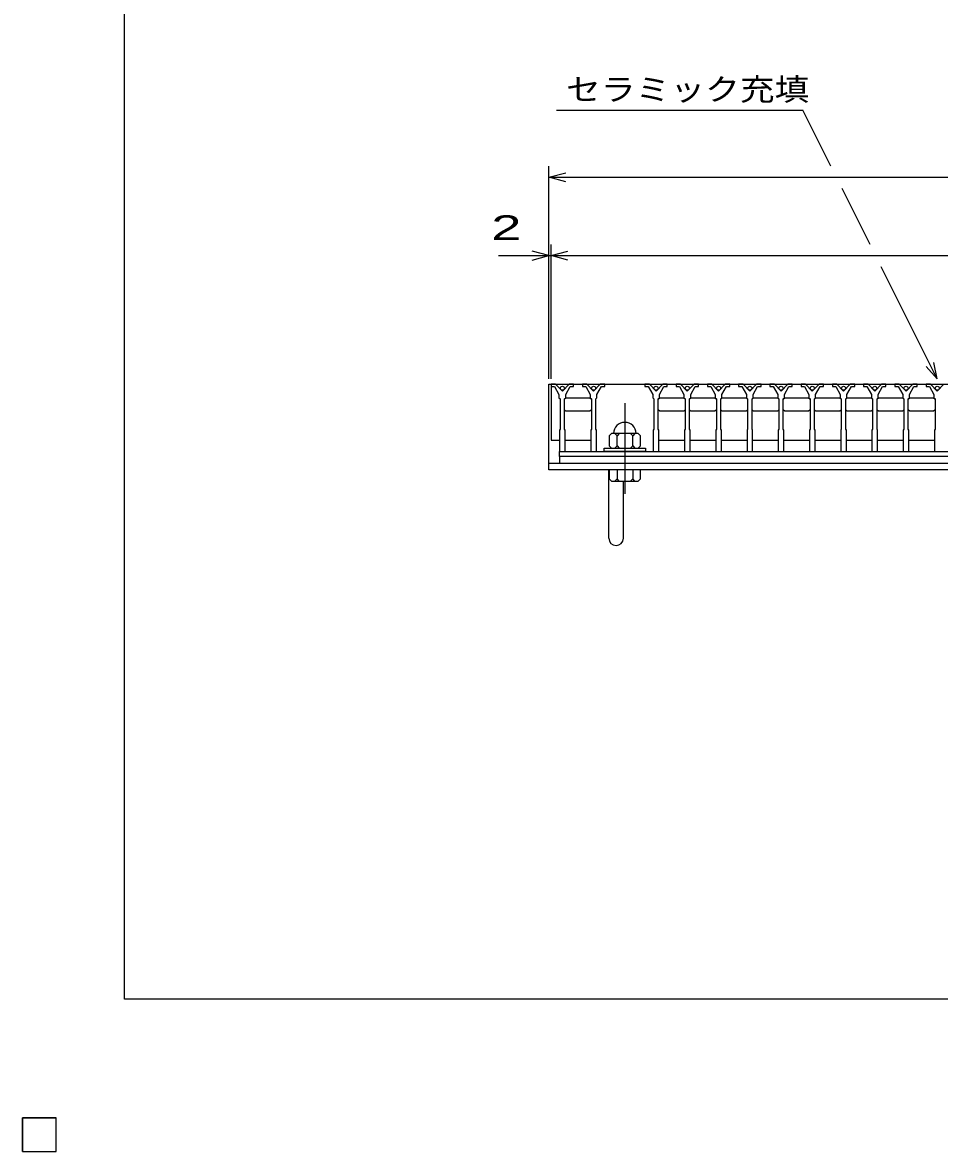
# Model space of a CAD drawing. Units: millimetres, scale not verified. Extents: x -1820 to 1731, y -1282 to 1054.
# Drawn here: x -1820 to -1001, y -1282 to -274 of the extents above; entities that cross this region are included whole.
import ezdxf
from ezdxf.enums import TextEntityAlignment as Align

# ---------------------------------------------------------------- set-up
doc = ezdxf.new("R2010")
doc.units = ezdxf.units.MM
doc.header["$LTSCALE"] = 10
doc.linetypes.add('CHAIN', pattern=[18.5, 12, -1.5, 3.5, -1.5])
for name, color, linetype, lineweight in [('0_2', 150, 'Continuous', 25), ('16', 3, 'Continuous', 25), ('19', 6, 'Continuous', 25), ('22', 2, 'Continuous', 25)]:
    doc.layers.add(name, color=color, linetype=linetype, lineweight=lineweight)
doc.styles.add('ベクトル', font='')
doc.styles.get('ベクトル').set_extended_font_data('ベクトル')

msp = doc.modelspace()

# ---------------------------------------------------------------- linework, layer by layer
at = {"layer": '0_2'}
for p, q in [((-1729, -1146.5), (-1729, 1053.5)), ((1731, -1146.5), (-1729, -1146.5))]:
    msp.add_line(p, q, dxfattribs=at)
at = {"layer": '16'}
for p, q in [((-1348, -597), (-1348, -599)), ((-1344, -597), (-1348, -597)), ((-1348, -597), (-352, -597)), ((-1348, -597), (-1348, -647)), ((-1348, -599), (-1345, -599)), ((-1345, -599), (-1341, -606)), ((-1338, -603), (-1344, -597)), ((-1332, -597), (-1338, -603)), ((-1335, -606), (-1331, -599)), ((-1328, -597), (-1332, -597)), ((-1331, -599), (-1328, -599)), ((-1328, -599), (-1328, -597)), ((-1320.1, -597), (-1320.1, -599)), ((-1316.1, -597), (-1320.1, -597)), ((-1320.1, -599), (-1317.1, -599)), ((-1317.1, -599), (-1313.1, -606)), ((-1310.1, -603), (-1316.1, -597)), ((-1304.1, -597), (-1310.1, -603)), ((-1307.1, -606), (-1303.1, -599)), ((-1300.1, -597), (-1304.1, -597)), ((-1303.1, -599), (-1300.1, -599)), ((-1300.1, -599), (-1300.1, -597)), ((-1264.3, -597), (-1264.3, -599)), ((-1260.3, -597), (-1264.3, -597)), ((-1264.3, -599), (-1261.3, -599)), ((-1261.3, -599), (-1257.3, -606)), ((-1254.3, -603), (-1260.3, -597)), ((-1248.3, -597), (-1254.3, -603)), ((-1251.3, -606), (-1247.3, -599)), ((-1244.3, -597), (-1248.3, -597)), ((-1247.3, -599), (-1244.3, -599)), ((-1244.3, -599), (-1244.3, -597)), ((-1236.4, -597), (-1236.4, -599)), ((-1232.4, -597), (-1236.4, -597)), ((-1236.4, -599), (-1233.4, -599)), ((-1233.4, -599), (-1229.4, -606)), ((-1226.4, -603), (-1232.4, -597)), ((-1220.4, -597), (-1226.4, -603)), ((-1223.4, -606), (-1219.4, -599)), ((-1216.4, -597), (-1220.4, -597)), ((-1219.4, -599), (-1216.4, -599)), ((-1216.4, -599), (-1216.4, -597)), ((-1208.5, -597), (-1208.5, -599)), ((-1204.5, -597), (-1208.5, -597)), ((-1208.5, -599), (-1205.5, -599)), ((-1205.5, -599), (-1201.5, -606)), ((-1198.5, -603), (-1204.5, -597)), ((-1192.5, -597), (-1198.5, -603)), ((-1195.5, -606), (-1191.5, -599)), ((-1188.5, -597), (-1192.5, -597)), ((-1191.5, -599), (-1188.5, -599)), ((-1188.5, -599), (-1188.5, -597)), ((-1180.6, -597), (-1180.6, -599)), ((-1176.6, -597), (-1180.6, -597)), ((-1180.6, -599), (-1177.6, -599)), ((-1177.6, -599), (-1173.6, -606)), ((-1170.6, -603), (-1176.6, -597)), ((-1164.6, -597), (-1170.6, -603)), ((-1167.6, -606), (-1163.6, -599)), ((-1160.6, -597), (-1164.6, -597)), ((-1163.6, -599), (-1160.6, -599)), ((-1160.6, -599), (-1160.6, -597)), ((-1152.7, -597), (-1152.7, -599)), ((-1148.7, -597), (-1152.7, -597)), ((-1152.7, -599), (-1149.7, -599)), ((-1149.7, -599), (-1145.7, -606)), ((-1142.7, -603), (-1148.7, -597)), ((-1136.7, -597), (-1142.7, -603)), ((-1139.7, -606), (-1135.7, -599)), ((-1132.7, -597), (-1136.7, -597)), ((-1135.7, -599), (-1132.7, -599)), ((-1132.7, -599), (-1132.7, -597)), ((-1124.8, -597), (-1124.8, -599)), ((-1120.8, -597), (-1124.8, -597)), ((-1124.8, -599), (-1121.8, -599)), ((-1121.8, -599), (-1117.8, -606)), ((-1114.8, -603), (-1120.8, -597)), ((-1108.8, -597), (-1114.8, -603)), ((-1111.8, -606), (-1107.8, -599)), ((-1104.8, -597), (-1108.8, -597)), ((-1107.8, -599), (-1104.8, -599)), ((-1104.8, -599), (-1104.8, -597)), ((-1096.9, -597), (-1096.9, -599)), ((-1092.9, -597), (-1096.9, -597)), ((-1096.9, -599), (-1093.9, -599)), ((-1093.9, -599), (-1089.9, -606)), ((-1086.9, -603), (-1092.9, -597)), ((-1080.9, -597), (-1086.9, -603)), ((-1083.9, -606), (-1079.9, -599)), ((-1076.9, -597), (-1080.9, -597)), ((-1079.9, -599), (-1076.9, -599)), ((-1076.9, -599), (-1076.9, -597)), ((-1069, -597), (-1069, -599)), ((-1065, -597), (-1069, -597)), ((-1069, -599), (-1066, -599)), ((-1066, -599), (-1062, -606)), ((-1059, -603), (-1065, -597)), ((-1053, -597), (-1059, -603)), ((-1056, -606), (-1052, -599)), ((-1049, -597), (-1053, -597)), ((-1052, -599), (-1049, -599)), ((-1049, -599), (-1049, -597)), ((-1041.1, -597), (-1041.1, -599)), ((-1037.1, -597), (-1041.1, -597)), ((-1041.1, -599), (-1038.1, -599)), ((-1038.1, -599), (-1034.1, -606)), ((-1031.1, -603), (-1037.1, -597)), ((-1025.1, -597), (-1031.1, -603)), ((-1028.1, -606), (-1024.1, -599)), ((-1021.1, -597), (-1025.1, -597)), ((-1024.1, -599), (-1021.1, -599)), ((-1021.1, -599), (-1021.1, -597)), ((-1013.2, -597), (-1013.2, -599)), ((-1009.2, -597), (-1013.2, -597)), ((-1013.2, -599), (-1010.2, -599)), ((-1010.2, -599), (-1006.2, -606)), ((-1003.2, -603), (-1009.2, -597)), ((-997.2, -597), (-1003.2, -603)), ((-1341, -606), (-1341, -609)), ((-1341, -609), (-1340, -610)), ((-1340, -610), (-1340, -637)), ((-1336, -610), (-1335, -609)), ((-1336, -637), (-1336, -610)), ((-1335.75, -610), (-1334.75, -609)), ((-1335, -609), (-1335, -606)), ((-1334.75, -609), (-1313.35, -609)), ((-1313.35, -609), (-1312.35, -610)), ((-1313.1, -606), (-1313.1, -609)), ((-1313.1, -609), (-1312.1, -610)), ((-1312.1, -610), (-1312.1, -637)), ((-1308.1, -610), (-1307.1, -609)), ((-1308.1, -637), (-1308.1, -610)), ((-1307.1, -609), (-1307.1, -606)), ((-1257.3, -606), (-1257.3, -609)), ((-1257.3, -609), (-1256.3, -610)), ((-1256.3, -610), (-1256.3, -637)), ((-1252.3, -610), (-1251.3, -609)), ((-1252.3, -637), (-1252.3, -610)), ((-1252.05, -610), (-1251.05, -609)), ((-1251.3, -609), (-1251.3, -606)), ((-1251.05, -609), (-1229.65, -609)), ((-1229.65, -609), (-1228.65, -610)), ((-1229.4, -606), (-1229.4, -609)), ((-1229.4, -609), (-1228.4, -610)), ((-1228.4, -610), (-1228.4, -637)), ((-1224.4, -610), (-1223.4, -609)), ((-1224.4, -637), (-1224.4, -610)), ((-1224.15, -610), (-1223.15, -609)), ((-1223.4, -609), (-1223.4, -606)), ((-1223.15, -609), (-1201.75, -609)), ((-1201.75, -609), (-1200.75, -610)), ((-1201.5, -606), (-1201.5, -609)), ((-1201.5, -609), (-1200.5, -610)), ((-1200.5, -610), (-1200.5, -637)), ((-1196.5, -610), (-1195.5, -609)), ((-1196.5, -637), (-1196.5, -610)), ((-1196.25, -610), (-1195.25, -609)), ((-1195.5, -609), (-1195.5, -606)), ((-1195.25, -609), (-1173.85, -609)), ((-1173.85, -609), (-1172.85, -610)), ((-1173.6, -606), (-1173.6, -609)), ((-1173.6, -609), (-1172.6, -610)), ((-1172.6, -610), (-1172.6, -637)), ((-1168.6, -610), (-1167.6, -609)), ((-1168.6, -637), (-1168.6, -610)), ((-1168.35, -610), (-1167.35, -609)), ((-1167.6, -609), (-1167.6, -606)), ((-1167.35, -609), (-1145.95, -609)), ((-1145.95, -609), (-1144.95, -610)), ((-1145.7, -606), (-1145.7, -609)), ((-1145.7, -609), (-1144.7, -610)), ((-1144.7, -610), (-1144.7, -637)), ((-1140.7, -610), (-1139.7, -609)), ((-1140.7, -637), (-1140.7, -610)), ((-1140.45, -610), (-1139.45, -609)), ((-1139.7, -609), (-1139.7, -606)), ((-1139.45, -609), (-1118.05, -609)), ((-1118.05, -609), (-1117.05, -610)), ((-1117.8, -606), (-1117.8, -609)), ((-1117.8, -609), (-1116.8, -610)), ((-1116.8, -610), (-1116.8, -637)), ((-1112.8, -610), (-1111.8, -609)), ((-1112.8, -637), (-1112.8, -610)), ((-1112.55, -610), (-1111.55, -609)), ((-1111.8, -609), (-1111.8, -606)), ((-1111.55, -609), (-1090.15, -609)), ((-1090.15, -609), (-1089.15, -610)), ((-1089.9, -606), (-1089.9, -609)), ((-1089.9, -609), (-1088.9, -610)), ((-1088.9, -610), (-1088.9, -637)), ((-1084.9, -610), (-1083.9, -609)), ((-1084.9, -637), (-1084.9, -610)), ((-1084.65, -610), (-1083.65, -609)), ((-1083.9, -609), (-1083.9, -606)), ((-1083.65, -609), (-1062.25, -609)), ((-1062.25, -609), (-1061.25, -610)), ((-1062, -606), (-1062, -609)), ((-1062, -609), (-1061, -610)), ((-1061, -610), (-1061, -637)), ((-1057, -610), (-1056, -609)), ((-1057, -637), (-1057, -610)), ((-1056.75, -610), (-1055.75, -609)), ((-1056, -609), (-1056, -606)), ((-1055.75, -609), (-1034.35, -609)), ((-1034.35, -609), (-1033.35, -610)), ((-1034.1, -606), (-1034.1, -609)), ((-1034.1, -609), (-1033.1, -610)), ((-1033.1, -610), (-1033.1, -637)), ((-1029.1, -610), (-1028.1, -609)), ((-1029.1, -637), (-1029.1, -610)), ((-1028.85, -610), (-1027.85, -609)), ((-1028.1, -609), (-1028.1, -606)), ((-1027.85, -609), (-1006.45, -609)), ((-1006.45, -609), (-1005.45, -610)), ((-1006.2, -606), (-1006.2, -609)), ((-1006.2, -609), (-1005.2, -610)), ((-1005.2, -610), (-1005.2, -637)), ((-1334.75, -621), (-1335.75, -620)), ((-1313.35, -621), (-1334.75, -621)), ((-1312.35, -620), (-1313.35, -621)), ((-1251.05, -621), (-1252.05, -620)), ((-1229.65, -621), (-1251.05, -621)), ((-1228.65, -620), (-1229.65, -621)), ((-1223.15, -621), (-1224.15, -620)), ((-1201.75, -621), (-1223.15, -621)), ((-1200.75, -620), (-1201.75, -621)), ((-1195.25, -621), (-1196.25, -620)), ((-1173.85, -621), (-1195.25, -621)), ((-1172.85, -620), (-1173.85, -621)), ((-1167.35, -621), (-1168.35, -620)), ((-1145.95, -621), (-1167.35, -621)), ((-1144.95, -620), (-1145.95, -621)), ((-1139.45, -621), (-1140.45, -620)), ((-1118.05, -621), (-1139.45, -621)), ((-1117.05, -620), (-1118.05, -621)), ((-1111.55, -621), (-1112.55, -620)), ((-1090.15, -621), (-1111.55, -621)), ((-1089.15, -620), (-1090.15, -621)), ((-1083.65, -621), (-1084.65, -620)), ((-1062.25, -621), (-1083.65, -621)), ((-1061.25, -620), (-1062.25, -621)), ((-1055.75, -621), (-1056.75, -620)), ((-1034.35, -621), (-1055.75, -621)), ((-1033.35, -620), (-1034.35, -621)), ((-1027.85, -621), (-1028.85, -620)), ((-1006.45, -621), (-1027.85, -621)), ((-1005.45, -620), (-1006.45, -621)), ((-1340, -637), (-1340.5, -638)), ((-1340.5, -638), (-1340.5, -657)), ((-1335.5, -638), (-1336, -637)), ((-1335.5, -657), (-1335.5, -638)), ((-1312.1, -637), (-1312.6, -638)), ((-1312.6, -638), (-1312.6, -657)), ((-1307.6, -638), (-1308.1, -637)), ((-1307.6, -657), (-1307.6, -638)), ((-1294.2, -641), (-1296.2, -643)), ((-1296.2, -643), (-1296.2, -652)), ((-1270.2, -641), (-1294.2, -641)), ((-1289.2, -643), (-1291.2, -641)), ((-1287.2, -641), (-1289.2, -643)), ((-1289.2, -652), (-1289.2, -643)), ((-1275.2, -643), (-1277.2, -641)), ((-1273.2, -641), (-1275.2, -643)), ((-1275.2, -652), (-1275.2, -643)), ((-1268.2, -643), (-1270.2, -641)), ((-1268.2, -652), (-1268.2, -643)), ((-1256.3, -637), (-1256.8, -638)), ((-1256.8, -638), (-1256.8, -657)), ((-1251.8, -638), (-1252.3, -637)), ((-1251.8, -657), (-1251.8, -638)), ((-1228.4, -637), (-1228.9, -638)), ((-1228.9, -638), (-1228.9, -657)), ((-1223.9, -638), (-1224.4, -637)), ((-1223.9, -657), (-1223.9, -638)), ((-1200.5, -637), (-1201, -638)), ((-1201, -638), (-1201, -657)), ((-1196, -638), (-1196.5, -637)), ((-1196, -657), (-1196, -638)), ((-1172.6, -637), (-1173.1, -638)), ((-1173.1, -638), (-1173.1, -657)), ((-1168.1, -638), (-1168.6, -637)), ((-1168.1, -657), (-1168.1, -638)), ((-1144.7, -637), (-1145.2, -638)), ((-1145.2, -638), (-1145.2, -657)), ((-1140.2, -638), (-1140.7, -637)), ((-1140.2, -657), (-1140.2, -638)), ((-1116.8, -637), (-1117.3, -638)), ((-1117.3, -638), (-1117.3, -657)), ((-1112.3, -638), (-1112.8, -637)), ((-1112.3, -657), (-1112.3, -638)), ((-1088.9, -637), (-1089.4, -638)), ((-1089.4, -638), (-1089.4, -657)), ((-1084.4, -638), (-1084.9, -637)), ((-1084.4, -657), (-1084.4, -638)), ((-1061, -637), (-1061.5, -638)), ((-1061.5, -638), (-1061.5, -657)), ((-1056.5, -638), (-1057, -637)), ((-1056.5, -657), (-1056.5, -638)), ((-1033.1, -637), (-1033.6, -638)), ((-1033.6, -638), (-1033.6, -657)), ((-1028.6, -638), (-1029.1, -637)), ((-1028.6, -657), (-1028.6, -638)), ((-1005.2, -637), (-1005.7, -638)), ((-1005.7, -638), (-1005.7, -657)), ((-1348, -647), (-1340.5, -647)), ((-1335.5, -647), (-1312.6, -647)), ((-1300.7, -657), (-1300.7, -654)), ((-1300.7, -654), (-1263.7, -654)), ((-1296.2, -652), (-1294.2, -654)), ((-1291.2, -654), (-1289.2, -652)), ((-1289.2, -652), (-1287.2, -654)), ((-1277.2, -654), (-1275.2, -652)), ((-1275.2, -652), (-1273.2, -654)), ((-1270.2, -654), (-1268.2, -652)), ((-1263.7, -654), (-1263.7, -657)), ((-1251.8, -647), (-1228.9, -647)), ((-1223.9, -647), (-1201, -647)), ((-1196, -647), (-1173.1, -647)), ((-1168.1, -647), (-1145.2, -647)), ((-1140.2, -647), (-1117.3, -647)), ((-1112.3, -647), (-1089.4, -647)), ((-1084.4, -647), (-1061.5, -647)), ((-1056.5, -647), (-1033.6, -647)), ((-1028.6, -647), (-1005.7, -647)), ((-1340.5, -657), (-1335.5, -657)), ((-1340.5, -657), (-359.5, -657)), ((-1340.5, -661.5), (-1340.5, -657)), ((-359.5, -661.5), (-1340.5, -661.5)), ((-1340.5, -661.5), (-1340.5, -667.5)), ((-1312.6, -657), (-1307.6, -657)), ((-1263.7, -657), (-1300.7, -657)), ((-1256.8, -657), (-1251.8, -657)), ((-1228.9, -657), (-1223.9, -657)), ((-1201, -657), (-1196, -657)), ((-1173.1, -657), (-1168.1, -657)), ((-1145.2, -657), (-1140.2, -657)), ((-1117.3, -657), (-1112.3, -657)), ((-1089.4, -657), (-1084.4, -657)), ((-1061.5, -657), (-1056.5, -657)), ((-1033.6, -657), (-1028.6, -657)), ((-1005.7, -657), (-1000.7, -657)), ((-1340.5, -667.5), (-359.5, -667.5)), ((-1820, -1252.5), (-1790, -1252.5)), ((-1820, -1282.5), (-1820, -1252.5)), ((-1820, -1252.5), (-1790, -1252.5)), ((-1820, -1282.5), (-1820, -1252.5)), ((-1820, -1252.5), (-1790, -1252.5)), ((-1820, -1282.5), (-1820, -1252.5)), ((-1820, -1252.5), (-1790, -1252.5)), ((-1820, -1282.5), (-1820, -1252.5)), ((-1820, -1252.5), (-1790, -1252.5)), ((-1820, -1282.5), (-1820, -1252.5)), ((-1790, -1282.5), (-1790, -1252.5)), ((-1790, -1282.5), (-1790, -1252.5)), ((-1790, -1282.5), (-1790, -1252.5)), ((-1790, -1282.5), (-1790, -1252.5)), ((-1790, -1282.5), (-1790, -1252.5)), ((-1820, -1282.5), (-1790, -1282.5)), ((-1820, -1282.5), (-1790, -1282.5)), ((-1820, -1282.5), (-1790, -1282.5)), ((-1820, -1282.5), (-1790, -1282.5)), ((-1820, -1282.5), (-1790, -1282.5))]:
    msp.add_line(p, q, dxfattribs=at)
at = {"layer": '16', "linetype": 'CHAIN'}
msp.add_line((-1282.2, -614), (-1282.2, -695), dxfattribs=at)
at = {"layer": '16'}
for centre in [(-1338, -600.5), (-1310.1, -600.5), (-1254.3, -600.5), (-1226.4, -600.5), (-1198.5, -600.5), (-1170.6, -600.5), (-1142.7, -600.5), (-1114.8, -600.5), (-1086.9, -600.5), (-1059, -600.5), (-1031.1, -600.5), (-1003.2, -600.5)]:
    msp.add_circle(centre, 1.8, dxfattribs=at)
msp.add_arc((-1282.2, -641), 10, 0, 180, dxfattribs=at)
at = {"layer": '19'}
for p, q in [((-1350, -667.5), (-1350, -597)), ((-1350, -597), (-1348, -597)), ((-1350, -667.5), (-350, -667.5)), ((-1350, -673.5), (-1350, -667.5)), ((-350, -673.5), (-1350, -673.5)), ((-1296.5, -734.61), (-1296.5, -673.5)), ((-1296.2, -673.5), (-1296.2, -681.5)), ((-1268.2, -673.5), (-1296.2, -673.5)), ((-1289.2, -673.5), (-1289.2, -681.5)), ((-1275.2, -673.5), (-1275.2, -681.5)), ((-1268.2, -681.5), (-1268.2, -673.5)), ((-1296.2, -681.5), (-1294.2, -683.5)), ((-1294.2, -683.5), (-1270.2, -683.5)), ((-1289.2, -681.5), (-1291.2, -683.5)), ((-1287.2, -683.5), (-1289.2, -681.5)), ((-1283.5, -734.61), (-1283.5, -683.5)), ((-1275.2, -681.5), (-1277.2, -683.5)), ((-1273.2, -683.5), (-1275.2, -681.5)), ((-1270.2, -683.5), (-1268.2, -681.5))]:
    msp.add_line(p, q, dxfattribs=at)
msp.add_arc((-1290, -734.61), 6.5, 180, 0, dxfattribs=at)
at = {"layer": '22', "color": 4}
for p, q in [((-1343.2, -352), (-1123.2, -352)), ((-1098.2, -402), (-1123.2, -352)), ((-1350, -592), (-1350, -402)), ((-1350, -412), (-1335, -408)), ((-1335, -416), (-1350, -412)), ((-1350, -412), (-350, -412)), ((-1063.2, -472), (-1088.2, -422)), ((-1350, -592), (-1350, -472)), ((-1348, -592), (-1348, -472)), ((-1395, -482), (-1350, -482)), ((-1350, -482), (-1365, -478)), ((-1365, -486), (-1350, -482)), ((-1350, -482), (-1348, -482)), ((-1348, -482), (-1333, -478)), ((-1333, -486), (-1348, -482)), ((-1348, -482), (-352, -482)), ((-1003.2, -592), (-1053.2, -492)), ((-1003.2, -592), (-1013.2, -581)), ((-1003.2, -592), (-1006.2, -577.4))]:
    msp.add_line(p, q, dxfattribs=at)
at = {"layer": '22'}
for p, q in [((-1790, -1252.5), (-1820, -1252.5)), ((-1820, -1252.5), (-1820, -1282.5)), ((-1790, -1252.5), (-1820, -1252.5)), ((-1820, -1252.5), (-1820, -1282.5)), ((-1790, -1252.5), (-1820, -1252.5)), ((-1820, -1252.5), (-1820, -1282.5)), ((-1790, -1282.5), (-1790, -1252.5)), ((-1790, -1282.5), (-1790, -1252.5)), ((-1790, -1282.5), (-1790, -1252.5)), ((-1820, -1282.5), (-1790, -1282.5)), ((-1820, -1282.5), (-1790, -1282.5)), ((-1820, -1282.5), (-1790, -1282.5))]:
    msp.add_line(p, q, dxfattribs=at)

# ---------------------------------------------------------------- texts
at = {"layer": '22', "style": 'ベクトル'}
for s, height, width, p in [('セラミック充填', 19.79, 1.15, (-1334.7, -333.5)), (' 2 ', 21.99, 1.65, (-1415, -457))]:
    msp.add_text(s, height=height, dxfattribs=dict(at, width=width)).set_placement(p, align=Align.MIDDLE_LEFT)

doc.saveas('drawing.dxf')
